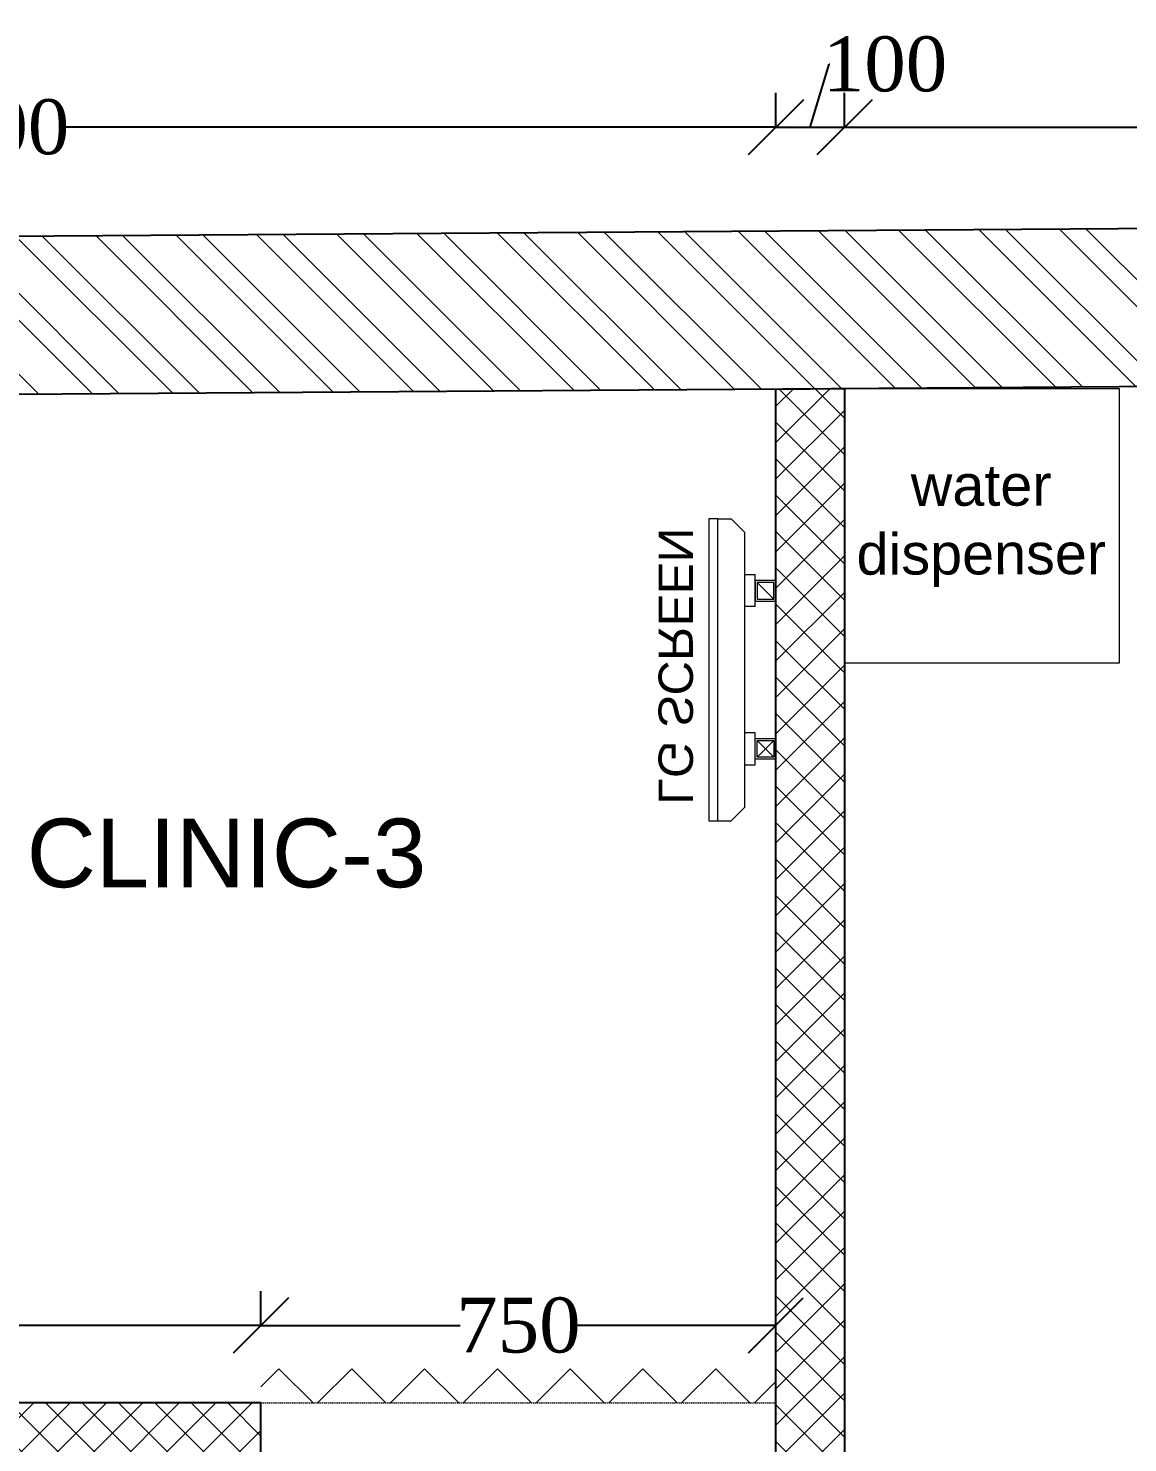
# Model space of a CAD drawing. Header units: millimetres. Extents: x 247811 to 254473, y -206991 to -192801.
# Drawn here: x 249541 to 251142, y -194862 to -192801 of the extents above; entities that cross this region are included whole.
import ezdxf

# ---------------------------------------------------------------- set-up
doc = ezdxf.new("R2010")
doc.units = ezdxf.units.MM
doc.header["$LTSCALE"] = 0.1
doc.header["$MEASUREMENT"] = 0
doc.header["$PDMODE"] = 3
doc.linetypes.add('a_p6_plan_L18$0$HIDDEN', pattern=[0.375, 0.25, -0.125])
for name, color, linetype, lineweight in [('A-DIM', 31, 'Continuous', 15), ('Floor-Unit', 1, 'Continuous', 13), ('I-FURNITURE CURTAIN', 156, 'Continuous', 13), ('LENS_CURTAIN', 5, 'a_p6_plan_L18$0$HIDDEN', 9), ('LENS_HATCH', 251, 'Continuous', 5), ('LENS_HATCH_WALL', 251, 'Continuous', 5), ('LENS_PARTITION', 21, 'Continuous', 25), ('LENS_TEXT', 4, 'Continuous', 5), ('TV', 3, 'Continuous', 18)]:
    doc.layers.add(name, color=color, linetype=linetype, lineweight=lineweight)
doc.layers.add('wall', color=5, linetype='Continuous')
doc.styles.add('LK by Kuldeepak', font='times.ttf')
doc.styles.get("Standard").update_dxf_attribs({"font": 'arial.ttf'})
doc.dimstyles.new('LK BY KULDEEPAK', dxfattribs={"dimtxt": 80, "dimasz": 80, "dimexe": 50, "dimexo": 1, "dimtad": 0, "dimdec": 0, "dimtxsty": 'LK by Kuldeepak', "dimblk": 'OBLIQUE', "dimcen": 2.5, "dimclrd": 250, "dimclre": 250, "dimclrt": 256, "dimadec": 0, "dimazin": 0, "dimtfac": 1, "dimtdec": 0, "dimtmove": 0, "dimatfit": 3, "dimfxl": 1, "dimarcsym": 0})

# ---------------------------------------------------------------- blocks, each defined once
blk = doc.blocks.new('CLINIC SCREEN')
at = {"layer": 'TV'}
for p, q in [((-103.1090284836336, 42.85441964946222), (-127.4114311772946, 18.55201695591665)), ((-127.4114311772946, 42.85441964946222), (-103.1090284836336, 18.55201695591665)), ((102.7052824410566, 42.85441964946222), (127.007685134602, 18.55201695591665))]:
    blk.add_line(p, q, dxfattribs=at)
at = {"layer": 'TV', "ltscale": 12}
for p, q in [((-220.0000000000082, -19.41163062257681), (-200.5883693773149, 0)), ((200.5883693773149, 0), (-200.5883693773149, 0)), ((-138.5315413423604, 0), (-138.5315413423604, 15.514207008644)), ((-138.5315413423604, 15.514207008644), (-91.98892031613741, 15.514207008644)), ((-91.98892031613741, 15.514207008644), (-91.98892031613741, 0)), ((91.9889203161074, 15.514207008644), (91.9889203161074, 0)), ((91.9889203161074, 15.514207008644), (138.5315413423595, 15.514207008644)), ((138.5315413423595, 0), (138.5315413423595, 15.514207008644)), ((219.9999999999918, -19.41163062257681), (200.5883693773149, 0)), ((-220.0000000000082, -38.82326124538668), (-220.0000000000082, -19.41163062257681)), ((219.9999999999918, -38.82326124538668), (219.9999999999918, -19.41163062257681))]:
    blk.add_line(p, q, dxfattribs=at)
at = {"layer": 'TV'}
for points in [[(-130.4492315140169, 15.51421661919448), (-100.0712281470269, 15.51421661919448), (-100.0712281470269, 45.89221998606814), (-130.4492315140169, 45.89221998606814)], [(-127.4114311772946, 18.55201695591665), (-103.1090284836336, 18.55201695591665), (-103.1090284836336, 42.85441964946222), (-127.4114311772946, 42.85441964946222)], [(130.0454854713243, 15.51421661919448), (99.66748210433435, 15.51421661919448), (99.66748210433435, 45.89221998606814), (130.0454854713243, 45.89221998606814)], [(127.007685134602, 18.55201695591665), (102.7052824410566, 18.55201695591665), (102.7052824410566, 42.85441964946222), (127.007685134602, 42.85441964946222)]]:
    blk.add_lwpolyline(points, close=True, dxfattribs=at)
at = {"layer": 'TV', "ltscale": 12}
blk.add_lwpolyline([(-220.0000000000082, -51.71278328332107), (-220.0000000000082, -38.82326124538668), (219.9999999999918, -38.82326124538668), (219.9999999999918, -51.71278328332107)], close=True, dxfattribs=at)
at = {"layer": 'Floor-Unit', "color": 0, "ltscale": 2, "insert": (5.19968058467839, -100.4085774972336), "char_height": 50, "attachment_point": 5}
blk.add_mtext_dynamic_manual_height_columns('LG SCREEN', width=466.4796511627907, gutter_width=12.5, heights=[0], dxfattribs=at)
blk = doc.blocks.new('A$C3d5c696c')
at = {"layer": 'LENS_HATCH_WALL', "ltscale": 12}
h = blk.add_hatch(dxfattribs=at)
h.set_pattern_fill('ANSI32', color=256, scale=222.0000000000001, angle=90.00000000000001, style=0)
h.set_pattern_definition([(135, (-1636301.919963287, -26491450.07034588), (-58.86663953378008, -58.86663953378011), []), (135, (-1636301.919963287, -26491410.8259196), (-58.86663953378008, -58.86663953378011), [])])
h.paths.add_polyline_path([(5255.054584998172, 3630.605022307486), (5026.203812600579, 3607.641486562789), (5181.956489784643, 2055.436247706413), (5410.807262179442, 2078.399783439934)])
h.paths.add_polyline_path([(5171.858001200948, 7060.920565526932), (4941.863526795525, 7059.326281208545), (4961.306863775942, 4254.39366942644), (5191.152518002316, 4277.457034427672)])
h.paths.add_polyline_path([(5153.870315119625, 9655.858222417535), (4923.875840715133, 9654.263938102871), (4934.58527231263, 8109.301055677235), (5164.579746718053, 8110.895339988173)])
h.paths.add_polyline_path([(5125.831706180237, 13700.76104404032), (-724.0277515524066, 13660.210769061), (-723.4588320623152, 10666.71892398596), (-496.0781637891195, 10666.71892398596), (-492.438992827665, 10666.74415012821), (-492.4389928295276, 10861.87232147157), (-504.7080503865145, 12631.82979842648), (-492.4389928285964, 12631.91484553739), (-492.4389928309246, 13431.81057896837), (4897.431516087614, 13469.17228531837), (4916.597586228977, 10704.23871256038), (5146.592060636729, 10705.83299687877)])
h.paths.add_polyline_path([(-492.4389928281307, 9616.718923985958), (-723.2592773283831, 9616.718923989685), (-722.964163867291, 8063.916201226414), (-492.4389928267337, 8065.514164242893)])
h.paths.add_polyline_path([(-492.438992827665, 7015.539389781654), (-722.7646143548191, 7013.943659283221), (-722.204159987159, 4064.992891017348), (-492.4389928267337, 4066.585585810243)])
edge = h.paths.add_edge_path()
edge.add_line((-268.8162598065101, 2359.953402034939), (-498.6704847391229, 2320.203560132533))
edge.add_line((-498.67048473889, 2320.203560132533), (1.609442284796386, 0.5203044377267361))
edge.add_line((1.609442281536757, 0.5203044414520264), (221.4580362869892, 71.59349635988474))
edge.add_line((221.4580362867564, 71.59349635988474), (-268.8162598060444, 2359.953402038664))
at = {"layer": 'wall', "color": 1}
for points in [[(5146.592060636729, 10705.83299687877), (5125.831706180237, 13700.76104404032), (-724.0277515524066, 13660.210769061), (-722.0701047214679, 3359.632360078395)], [(4916.597586228977, 10704.23871256038), (4897.431516087614, 13469.17228531837), (-492.4389928309246, 13431.81057896837), (-492.4389928267337, 3400.066097542643)]]:
    blk.add_lwpolyline(points, dxfattribs=at)
blk = doc.blocks.new('_Oblique')
at = {"color": 0, "linetype": 'ByBlock', "lineweight": -2}
blk.add_line((-0.5, -0.5), (0.5, 0.5), dxfattribs=at)
blk = doc.blocks.new('*D57')
at = {"layer": 'A-DIM', "color": 250, "lineweight": -2, "transparency": 16777216}
for p, q in [((248329.4409215587, -192945.5392696157), (248329.4409215587, -192895.3592696157)), ((250629.5159346971, -192945.5392696157), (250629.5159346971, -192895.3592696157)), ((248329.4409215587, -192945.3592696157), (249364.102166412, -192945.3592696157)), ((250629.5159346971, -192945.3592696157), (249594.8546898438, -192945.3592696157))]:
    blk.add_line(p, q, dxfattribs=at)
at = {"layer": 'Defpoints', "color": 0, "transparency": 16777216}
for p in [(248329.4409215587, -192945.3592696157), (248329.4409215587, -193327.0099459953), (250629.5159346971, -193327.0099459953)]:
    blk.add_point(p, dxfattribs=at)
at = {"layer": 'A-DIM', "color": 250, "lineweight": -2, "transparency": 16777216, "xscale": 80, "yscale": 80, "zscale": 80, "rotation": 180}
blk.add_blockref('_Oblique', (248329.4409215587, -192945.3592696157), dxfattribs=at)
at = {"layer": 'A-DIM', "color": 250, "lineweight": -2, "transparency": 16777216, "xscale": 80, "yscale": 80, "zscale": 80}
blk.add_blockref('_Oblique', (250629.5159346971, -192945.3592696157), dxfattribs=at)
at = {"layer": 'A-DIM', "transparency": 16777216, "insert": (249479.4784281279, -192945.3592696157), "char_height": 80, "attachment_point": 5, "style": 'LK by Kuldeepak'}
blk.add_mtext('2300', dxfattribs=at)
blk = doc.blocks.new('*D58')
at = {"layer": 'A-DIM', "color": 250, "lineweight": -2, "transparency": 16777216}
for p, q in [((250679.5147255237, -192945.3592696157), (250707.0036179174, -192853.7296283035)), ((250707.0036179174, -192853.7296283035), (250708.2536179173, -192853.7296283035)), ((250629.5159346971, -192945.5392696157), (250629.5159346971, -192895.3592696157)), ((250729.5135163503, -192945.5392696157), (250729.5135163503, -192895.3592696157)), ((250629.5159346971, -192945.3592696157), (250729.5135163503, -192945.3592696157))]:
    blk.add_line(p, q, dxfattribs=at)
at = {"layer": 'Defpoints', "color": 0, "transparency": 16777216}
for p in [(250729.5135163503, -192945.3592696157), (250629.5159346971, -193327.0099459953), (250729.5135163503, -193326.3167790119)]:
    blk.add_point(p, dxfattribs=at)
at = {"layer": 'A-DIM', "color": 250, "lineweight": -2, "transparency": 16777216, "xscale": 80, "yscale": 80, "zscale": 80, "rotation": 180}
blk.add_blockref('_Oblique', (250629.5159346971, -192945.3592696157), dxfattribs=at)
at = {"layer": 'A-DIM', "color": 250, "lineweight": -2, "transparency": 16777216, "xscale": 80, "yscale": 80, "zscale": 80}
blk.add_blockref('_Oblique', (250729.5135163503, -192945.3592696157), dxfattribs=at)
at = {"layer": 'A-DIM', "transparency": 16777216, "insert": (250788.4460295973, -192853.7296283035), "char_height": 80, "attachment_point": 5, "style": 'LK by Kuldeepak'}
blk.add_mtext('100', dxfattribs=at)
blk = doc.blocks.new('*D59')
at = {"layer": 'A-DIM', "color": 250, "lineweight": -2, "transparency": 16777216}
for p, q in [((250729.5135163503, -192945.5392696157), (250729.5135163503, -192895.3592696157)), ((252054.3114304754, -192945.5392696157), (252054.3114304754, -192895.3592696157)), ((250729.5135163503, -192945.3592696157), (251283.9767308029, -192945.3592696157)), ((252054.3114304754, -192945.3592696157), (251499.8482160228, -192945.3592696157))]:
    blk.add_line(p, q, dxfattribs=at)
at = {"layer": 'Defpoints', "color": 0, "transparency": 16777216}
for p in [(252054.3114304754, -192945.3592696157), (252054.3114304754, -193317.1334951912), (250729.5135163503, -193326.3167790119)]:
    blk.add_point(p, dxfattribs=at)
at = {"layer": 'A-DIM', "color": 250, "lineweight": -2, "transparency": 16777216, "xscale": 80, "yscale": 80, "zscale": 80, "rotation": 180}
blk.add_blockref('_Oblique', (250729.5135163503, -192945.3592696157), dxfattribs=at)
at = {"layer": 'A-DIM', "color": 250, "lineweight": -2, "transparency": 16777216, "xscale": 80, "yscale": 80, "zscale": 80}
blk.add_blockref('_Oblique', (252054.3114304754, -192945.3592696157), dxfattribs=at)
at = {"layer": 'A-DIM', "transparency": 16777216, "insert": (251391.9124734128, -192945.3592696157), "char_height": 80, "attachment_point": 5, "style": 'LK by Kuldeepak'}
blk.add_mtext('1325', dxfattribs=at)
blk = doc.blocks.new('*D113')
at = {"layer": 'A-DIM', "color": 250, "lineweight": -2, "transparency": 16777216}
for p, q in [((248329.4409215587, -194691.5392696157), (248329.4409215587, -194641.3592696157)), ((249879.4409215587, -194691.5392696157), (249879.4409215587, -194641.3592696157)), ((248329.4409215587, -194691.3592696157), (248994.7171472256, -194691.3592696157)), ((249879.4409215587, -194691.3592696157), (249214.1646958918, -194691.3592696157))]:
    blk.add_line(p, q, dxfattribs=at)
at = {"layer": 'Defpoints', "color": 0, "transparency": 16777216}
for p in [(248329.4409215587, -194691.3592696157), (248329.4409215587, -194804.2244585546), (249879.4409215587, -194804.2244585546)]:
    blk.add_point(p, dxfattribs=at)
at = {"layer": 'A-DIM', "color": 250, "lineweight": -2, "transparency": 16777216, "xscale": 80, "yscale": 80, "zscale": 80, "rotation": 180}
blk.add_blockref('_Oblique', (248329.4409215587, -194691.3592696157), dxfattribs=at)
at = {"layer": 'A-DIM', "color": 250, "lineweight": -2, "transparency": 16777216, "xscale": 80, "yscale": 80, "zscale": 80}
blk.add_blockref('_Oblique', (249879.4409215587, -194691.3592696157), dxfattribs=at)
at = {"layer": 'A-DIM', "transparency": 16777216, "insert": (249104.4409215587, -194691.3592696157), "char_height": 80, "attachment_point": 5, "style": 'LK by Kuldeepak'}
blk.add_mtext('1550', dxfattribs=at)
blk = doc.blocks.new('*D114')
at = {"layer": 'A-DIM', "color": 250, "lineweight": -2, "transparency": 16777216}
for p, q in [((249879.4409215587, -194691.5392696157), (249879.4409215587, -194641.3592696157)), ((250629.4409215587, -194691.5392696157), (250629.4409215587, -194641.3592696157)), ((249879.4409215587, -194691.3592696157), (250169.5188775789, -194691.3592696157)), ((250629.4409215587, -194691.3592696157), (250339.3629655385, -194691.3592696157))]:
    blk.add_line(p, q, dxfattribs=at)
at = {"layer": 'Defpoints', "color": 0, "transparency": 16777216}
for p in [(250629.4409215587, -194691.3592696157), (249879.4409215587, -194804.2244585546), (250629.4409215587, -194804.2244585546)]:
    blk.add_point(p, dxfattribs=at)
at = {"layer": 'A-DIM', "color": 250, "lineweight": -2, "transparency": 16777216, "xscale": 80, "yscale": 80, "zscale": 80, "rotation": 180}
blk.add_blockref('_Oblique', (249879.4409215587, -194691.3592696157), dxfattribs=at)
at = {"layer": 'A-DIM', "color": 250, "lineweight": -2, "transparency": 16777216, "xscale": 80, "yscale": 80, "zscale": 80}
blk.add_blockref('_Oblique', (250629.4409215587, -194691.3592696157), dxfattribs=at)
at = {"layer": 'A-DIM', "transparency": 16777216, "insert": (250254.4409215587, -194691.3592696157), "char_height": 80, "attachment_point": 5, "style": 'LK by Kuldeepak'}
blk.add_mtext('750', dxfattribs=at)

msp = doc.modelspace()

# ---------------------------------------------------------------- hatches: boundary and pattern name
at = {"layer": 'I-FURNITURE CURTAIN'}
h = msp.add_hatch(dxfattribs=at)
h.set_pattern_fill('ZIGZAG', color=256, scale=600, angle=2475)
h.set_pattern_definition([(314.9999999999991, (445491.2071814496, 63728.33987958735), (106.0660171779821, -1.2934e-12), [75, -75]), (44.99999999999955, (445544.2401900386, 63675.30687099828), (1.3005e-12, 106.0660171779821), [75, -75])])
h.paths.add_polyline_path([(250629.4409215582, -194749.494743342), (250629.4409215582, -194804.2244584885), (249879.4409215582, -194804.2244584886), (249879.4409215582, -194749.4947433422)])
at = {"layer": 'LENS_HATCH'}
h = msp.add_hatch(dxfattribs=at)
h.set_pattern_fill('ANSI37', color=256, scale=300, angle=270)
h.set_pattern_definition([(315, (7647.000417641364, -84.85926961572841), (26.51650429449554, 26.51650429449553), []), (45, (7647.000417641364, -84.85926961572841), (-26.51650429449553, 26.51650429449554), [])])
h.paths.add_polyline_path([(250629.4409215587, -194904.2244585546), (250629.5159346971, -193327.0099459952), (250729.5135163503, -193326.3167790119), (250729.4409215587, -194904.2244585546)])
h.paths.add_polyline_path([(250729.4409215587, -195670.5919858055), (250729.4409215587, -195770.5919858055), (253736.0524381759, -195770.6814585871), (253735.7058629567, -195670.6838609903)])
h.paths.add_polyline_path([(250729.4409215587, -197242.953692155), (250729.4409215587, -195670.5919858055), (250629.4409215587, -195670.5919858055), (250629.4409215587, -197242.953692155)])
h.paths.add_polyline_path([(252135.4190298567, -197342.9536921555), (252135.4190298567, -197242.9536921555), (250629.4409215587, -197242.9536921548), (250629.4409215587, -197342.9536921548)])
h.paths.add_polyline_path([(249779.4409215587, -196492.9536921548), (249779.4409215587, -194904.9176423008), (249879.4409215587, -194904.2244585546), (249879.4409215587, -196492.9536921548)])
h.paths.add_polyline_path([(248329.4409215587, -197242.9536921548), (249879.4409215587, -197242.9536921548), (249879.4409215587, -197342.9536921548), (248329.4409215587, -197342.9536921548)])
h.paths.add_polyline_path([(249879.4409215587, -194804.2244585546), (248329.4409215587, -194804.2244585546), (248329.4409215587, -194904.2244585546), (249879.4409215587, -194904.2244585546)])
h.paths.add_polyline_path([(252885.4190298567, -197242.9536921555), (252885.4190298567, -197342.9536921555), (253747.2977656337, -197342.9536921548), (253746.6045818876, -197242.9536921548)])

# ---------------------------------------------------------------- linework, layer by layer
at = {"layer": 'Floor-Unit'}
msp.add_lwpolyline([(251129.5135163503, -193326.3167790119), (251129.5135163503, -193726.3167790119), (250729.5135163503, -193726.3167790119), (250729.5135163503, -193326.3167790119)], close=True, dxfattribs=at)
at = {"layer": 'LENS_CURTAIN', "ltscale": 5}
msp.add_lwpolyline([(249879.4409215587, -194804.2244585546), (250629.4409215587, -194804.2244585546), (250629.4409215587, -194904.2244585546), (249879.4409215587, -194904.2244585546)], close=True, dxfattribs=at)
at = {"layer": 'LENS_PARTITION'}
for points in [[(250629.4409215587, -194904.2244585546), (250629.5159346971, -193327.0099459952), (250729.5135163503, -193326.3167790119), (250729.4409215587, -194904.2244585546)], [(249879.4409215587, -194804.2244585546), (248329.4409215587, -194804.2244585546), (248329.4409215587, -194904.2244585546), (249879.4409215587, -194904.2244585546)]]:
    msp.add_lwpolyline(points, close=True, dxfattribs=at)

# ---------------------------------------------------------------- block references
at = {"layer": 'LENS_PARTITION', "xscale": -1, "rotation": 270}
msp.add_blockref('CLINIC SCREEN', (250583.5899883385, -193735.875366173), dxfattribs=at)
at = {"layer": 'wall', "color": 1}
msp.add_blockref('A$C3d5c696c', (248821.8799143878, -206774.7642711227), dxfattribs=at)

# ---------------------------------------------------------------- texts
at = {"layer": 'LENS_TEXT', "linetype": 'Continuous', "ltscale": 3, "insert": (250928.5529417644, -193526.0359366518), "char_height": 60, "attachment_point": 5, "rotation": 0.11967358406403296}
msp.add_mtext_dynamic_manual_height_columns('\\pxqc;water dispenser ', width=352.216247797943, gutter_width=0.9999999999999992, heights=[0], dxfattribs=at)
at = {"layer": 'LENS_TEXT', "linetype": 'Continuous', "ltscale": 3, "insert": (249829.2186201501, -194003.5789066169), "char_height": 100, "attachment_point": 5}
msp.add_mtext_dynamic_manual_height_columns('\\pxqc;CLINIC-3', width=492.288918441118, gutter_width=0.9999999999999992, heights=[96.67021001422773], dxfattribs=at)

# ---------------------------------------------------------------- dimensions: what is measured, and where the dimension line sits
at = {"layer": 'A-DIM'}
for base, p1, p2, override, picture, middle in [((250729.5135163503, -192945.3592696157), (250629.5159346971, -193327.0099459953), (250729.5135163503, -193326.3167790119), {"dimtmove": 1, "dimfxl": 0.18, "dimfxlon": 1, "dimarcsym": 1}, '*D58', (250708.8786179174, -192853.7296283035)), ((248329.4409215587, -192945.3592696157), (250629.5159346971, -193327.0099459953), (248329.4409215587, -193327.0099459953), {"dimfxl": 0.18, "dimfxlon": 1, "dimarcsym": 1}, '*D57', (249479.4784281279, -192945.3592696157)), ((252054.3114304754, -192945.3592696157), (250729.5135163503, -193326.3167790119), (252054.3114304754, -193317.1334951912), {"dimtmove": 1, "dimfxl": 0.18, "dimfxlon": 1, "dimarcsym": 1}, '*D59', (251391.9124734128, -192945.3592696157)), ((248329.4409215587, -194691.3592696157), (249879.4409215587, -194804.2244585546), (248329.4409215587, -194804.2244585546), {"dimfxl": 0.18, "dimfxlon": 1, "dimarcsym": 1}, '*D113', (249104.4409215587, -194691.3592696157)), ((250629.4409215587, -194691.3592696157), (249879.4409215587, -194804.2244585546), (250629.4409215587, -194804.2244585546), {"dimfxl": 0.18, "dimfxlon": 1, "dimarcsym": 1}, '*D114', (250254.4409215587, -194691.3592696157))]:
    dim = msp.add_linear_dim(base=base, p1=p1, p2=p2, dimstyle='LK BY KULDEEPAK', override=override, dxfattribs=at)
    dim.commit()
    dim.dimension.update_dxf_attribs({"geometry": picture, "text_midpoint": middle})

doc.saveas('drawing.dxf')
